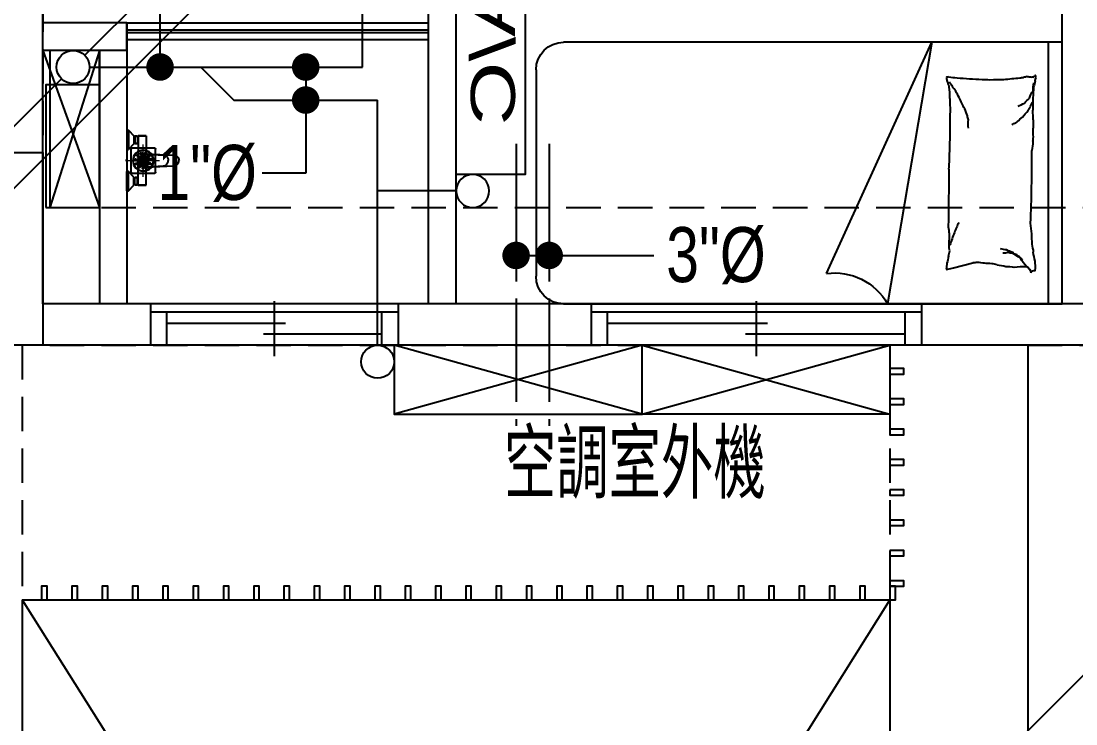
# Model space of a CAD drawing. Header units: millimetres. Extents: x 98197 to 106565, y 53890 to 60222.
# Drawn here: x 100689.2 to 101072.2, y 56218.1 to 56473.2 of the extents above; entities that cross this region are included whole.
import ezdxf
from ezdxf.enums import TextEntityAlignment as Align

# ---------------------------------------------------------------- set-up
doc = ezdxf.new("R2010")
doc.units = ezdxf.units.MM
doc.header["$LTSCALE"] = 50
doc.header["$MEASUREMENT"] = 0
for name, pattern in [('CENTER', [2, 1.25, -0.25, 0.25, -0.25]), ('CENTER2', [1.125, 0.75, -0.125, 0.125, -0.125]), ('HIDDEN', [0.375, 0.25, -0.125])]:
    doc.linetypes.add(name, pattern=pattern)
doc.layers.get('0').update_dxf_attribs({"color": 8, "linetype": 'CONTINUOUS'})
for name, color, linetype in [('00', 7, 'HIDDEN'), ('35', 4, 'CENTER2'), ('36雨排水', 3, 'CONTINUOUS'), ('furniture', 55, 'CONTINUOUS')]:
    doc.layers.add(name, color=color, linetype=linetype)
doc.layers.add('CENTE', color=8, linetype='CENTER', lineweight=9)
doc.styles.add('CHINA', font='c2', dxfattribs={"bigfont": 'china'})
doc.styles.add('CHINESET', font='c2.shx', dxfattribs={"bigfont": 'china.shx'})

# ---------------------------------------------------------------- blocks, each defined once
blk = doc.blocks.new('1111111')
at = {"layer": '36雨排水', "linetype": 'Continuous'}
for p, q in [((4902.82, 3830.25), (4712.61, 3640.04)), ((4513.91, 3441.34), (4704.12, 3631.56))]:
    blk.add_line(p, q, dxfattribs=at)
blk = doc.blocks.new('6546786')
at = {"layer": '36雨排水', "color": 1, "linetype": 'Continuous'}
for p, q in [((95130.6, 56626.67), (94940.39, 56436.46)), ((94741.69, 56237.76), (94931.91, 56427.97))]:
    blk.add_line(p, q, dxfattribs=at)
blk.add_circle((94936.15, 56432.22), 6, dxfattribs=at)
blk = doc.blocks.new('1111111111')
at = {"layer": '35', "color": 3, "linetype": 'Continuous'}
blk.add_lwpolyline([(2956.27, 3584.41), (2956.27, 3559.41), (3046.27, 3559.41), (3046.27, 3584.41)], close=True, dxfattribs=at)
at = {"layer": '35', "color": 4, "linetype": 'Continuous'}
blk.add_circle((3052.27, 3578.41), 6, dxfattribs=at)
at = {"layer": '35', "color": 3, "linetype": 'Continuous', "style": 'CHINA', "width": 1.5}
blk.add_text('A/C', height=16, dxfattribs=at).set_placement((3001.67, 3571.38), align=Align.MIDDLE)
blk = doc.blocks.new('*U47', base_point=(551535.96, 44174.06))
for p, q in [((551535.96, 44185.56), (551535.96, 44165.56)), ((551475.96, 44166.56), (551475.96, 44181.56)), ((551475.96, 44181.56), (551595.96, 44181.56)), ((551481.96, 44181.56), (551481.96, 44169.56)), ((551589.96, 44181.56), (551589.96, 44169.56)), ((551595.96, 44166.56), (551595.96, 44181.56)), ((551481.96, 44177.56), (551539.96, 44177.56)), ((551589.96, 44173.56), (551531.96, 44173.56)), ((551475.96, 44169.56), (551595.96, 44169.56)), ((551475.96, 44166.56), (551595.96, 44166.56))]:
    blk.add_line(p, q)
blk = doc.blocks.new('*U48', base_point=(551700.96, 44174.06))
for p, q in [((551700.96, 44185.56), (551700.96, 44165.56)), ((551655.96, 44166.56), (551655.96, 44181.56)), ((551655.96, 44181.56), (551745.96, 44181.56)), ((551661.96, 44181.56), (551661.96, 44169.56)), ((551739.96, 44181.56), (551739.96, 44169.56)), ((551745.96, 44166.56), (551745.96, 44181.56)), ((551661.96, 44177.56), (551704.96, 44177.56)), ((551739.96, 44173.56), (551696.96, 44173.56)), ((551655.96, 44169.56), (551745.96, 44169.56)), ((551655.96, 44166.56), (551745.96, 44166.56))]:
    blk.add_line(p, q)
blk = doc.blocks.new('1247A')
for p, q in [((-13298.51, 8267.25), (-13298.01, 8267.25)), ((-13298.01, 8267.25), (-13298.51, 8267.25)), ((-13298.51, 8267.25), (-13298.51, 8267.12)), ((-13298.51, 8267.12), (-13298.51, 8266.77)), ((-13298.51, 8266.77), (-13298.51, 8266.2)), ((-13298.51, 8266.2), (-13298.51, 8265.46)), ((-13298.51, 8265.46), (-13298.51, 8264.61)), ((-13298.51, 8264.61), (-13298.51, 8263.7)), ((-13298.01, 8267.25), (-13296.01, 8265.12)), ((-13298.01, 8267.25), (-13296.01, 8265.12)), ((-13298.01, 8267.25), (-13298.01, 8267.12)), ((-13298.01, 8267.12), (-13298.01, 8266.77)), ((-13298.01, 8266.77), (-13298.01, 8266.2)), ((-13298.01, 8266.2), (-13298.01, 8265.46)), ((-13298.01, 8265.46), (-13298.01, 8264.61)), ((-13298.01, 8264.61), (-13298.01, 8263.7)), ((-13296.01, 8265.12), (-13296.01, 8265.07)), ((-13296.01, 8265.07), (-13296.01, 8264.93)), ((-13296.01, 8264.93), (-13296.01, 8264.82)), ((-13296.01, 8264.93), (-13296.01, 8264.7)), ((-13296.01, 8264.82), (-13295.91, 8264.82)), ((-13296.01, 8264.82), (-13296.01, 8264.77)), ((-13295.91, 8264.82), (-13296.01, 8264.82)), ((-13296.01, 8264.77), (-13296.01, 8264.66)), ((-13296.01, 8264.7), (-13296.01, 8264.41)), ((-13296.01, 8264.66), (-13296.01, 8264.49)), ((-13296.01, 8264.49), (-13296.01, 8264.26)), ((-13296.01, 8264.41), (-13296.01, 8264.06)), ((-13296.01, 8264.26), (-13296.01, 8263.98)), ((-13296.01, 8264.06), (-13296.01, 8263.7)), ((-13295.71, 8265.02), (-13295.91, 8264.82)), ((-13295.91, 8264.82), (-13295.91, 8264.77)), ((-13295.91, 8264.77), (-13295.91, 8264.66)), ((-13295.91, 8264.66), (-13295.91, 8264.49)), ((-13295.91, 8264.49), (-13295.91, 8264.26)), ((-13295.91, 8264.26), (-13295.91, 8263.98)), ((-13295.71, 8265.02), (-13295.51, 8265.02)), ((-13295.51, 8265.02), (-13295.71, 8265.02)), ((-13295.71, 8265.02), (-13295.71, 8264.97)), ((-13295.71, 8264.97), (-13295.71, 8262.38)), ((-13295.51, 8265.02), (-13295.21, 8265.02)), ((-13295.21, 8265.02), (-13295.51, 8265.02)), ((-13294.91, 8265.02), (-13295.21, 8265.02)), ((-13295.21, 8265.02), (-13294.91, 8265.02)), ((-13294.91, 8265.02), (-13294.71, 8265.02)), ((-13294.71, 8265.02), (-13294.91, 8265.02)), ((-13294.71, 8265.02), (-13294.51, 8264.82)), ((-13294.71, 8265.02), (-13294.71, 8264.97)), ((-13294.71, 8264.97), (-13294.71, 8262.38)), ((-13294.01, 8265.2), (-13294.51, 8265.2)), ((-13294.51, 8265.2), (-13294.01, 8265.2)), ((-13294.51, 8265.2), (-13294.51, 8265.14)), ((-13294.51, 8265.14), (-13294.51, 8256.2)), ((-13294.51, 8265.14), (-13294.51, 8256.2)), ((-13293.51, 8265.2), (-13294.01, 8265.2)), ((-13294.01, 8265.2), (-13293.51, 8265.2)), ((-13293, 8265.2), (-13293.51, 8265.2)), ((-13293.51, 8265.2), (-13293, 8265.2)), ((-13293, 8265.2), (-13292.54, 8265.2)), ((-13292.54, 8265.2), (-13293, 8265.2)), ((-13292.54, 8265.2), (-13292.13, 8265.2)), ((-13292.13, 8265.2), (-13292.54, 8265.2)), ((-13292.13, 8265.2), (-13291.82, 8265.2)), ((-13291.82, 8265.2), (-13292.13, 8265.2)), ((-13291.82, 8265.2), (-13291.63, 8265.2)), ((-13291.63, 8265.2), (-13291.82, 8265.2)), ((-13291.63, 8265.2), (-13291.55, 8265.2)), ((-13291.55, 8265.2), (-13291.63, 8265.2)), ((-13291.55, 8265.2), (-13291.51, 8265.14)), ((-13291.51, 8265.14), (-13291.51, 8258.66)), ((-13291.51, 8265.14), (-13291.51, 8258.66)), ((-13298.51, 8263.7), (-13298.51, 8262.79)), ((-13298.51, 8262.79), (-13298.51, 8261.93)), ((-13298.51, 8261.93), (-13298.51, 8261.19)), ((-13298.51, 8261.19), (-13298.51, 8260.63)), ((-13298.51, 8260.63), (-13298.51, 8260.28)), ((-13298.51, 8260.28), (-13298.51, 8260.15)), ((-13298.01, 8263.7), (-13298.01, 8262.79)), ((-13298.01, 8262.79), (-13298.01, 8261.93)), ((-13296.01, 8262.28), (-13298.01, 8260.15)), ((-13298.01, 8261.93), (-13298.01, 8261.19)), ((-13298.01, 8261.19), (-13298.01, 8260.63)), ((-13298.01, 8260.63), (-13298.01, 8260.28)), ((-13298.01, 8260.28), (-13298.01, 8260.15)), ((-13296.01, 8263.98), (-13296.01, 8263.7)), ((-13296.01, 8263.7), (-13296.01, 8263.33)), ((-13296.01, 8263.7), (-13296.01, 8263.42)), ((-13296.01, 8263.42), (-13296.01, 8263.14)), ((-13296.01, 8263.33), (-13296.01, 8262.99)), ((-13296.01, 8263.14), (-13296.01, 8262.91)), ((-13296.01, 8262.99), (-13296.01, 8262.7)), ((-13296.01, 8262.91), (-13296.01, 8262.74)), ((-13296.01, 8262.74), (-13296.01, 8262.62)), ((-13296.01, 8262.7), (-13296.01, 8262.47)), ((-13296.01, 8262.62), (-13296.01, 8262.58)), ((-13296.01, 8262.58), (-13296.01, 8262.47)), ((-13296.01, 8262.58), (-13295.91, 8262.58)), ((-13295.91, 8262.58), (-13296.01, 8262.58)), ((-13296.01, 8262.47), (-13296.01, 8262.33)), ((-13296.01, 8262.33), (-13296.01, 8262.28)), ((-13295.91, 8263.98), (-13295.91, 8263.7)), ((-13295.91, 8263.7), (-13295.91, 8263.42)), ((-13295.91, 8263.42), (-13295.91, 8263.14)), ((-13295.91, 8263.14), (-13295.91, 8262.91)), ((-13295.91, 8262.91), (-13295.91, 8262.74)), ((-13295.91, 8262.74), (-13295.91, 8262.62)), ((-13295.91, 8262.62), (-13295.91, 8262.58)), ((-13295.91, 8262.58), (-13295.71, 8262.38)), ((-13295.21, 8262.38), (-13295.71, 8262.38)), ((-13295.71, 8262.38), (-13295.21, 8262.38)), ((-13294.91, 8262.38), (-13295.21, 8262.38)), ((-13295.21, 8262.38), (-13294.91, 8262.38)), ((-13294.91, 8262.38), (-13294.71, 8262.38)), ((-13294.71, 8262.38), (-13294.91, 8262.38)), ((-13294.51, 8262.58), (-13294.71, 8262.38)), ((-13298.51, 8260.15), (-13298.01, 8260.15)), ((-13298.01, 8260.15), (-13298.51, 8260.15)), ((-13298.51, 8252.25), (-13298.51, 8260.15)), ((-13293.82, 8256.76), (-13293.9, 8256.2)), ((-13293.61, 8257.29), (-13293.82, 8256.76)), ((-13293.72, 8256.49), (-13293.74, 8256.2)), ((-13293.67, 8256.76), (-13293.72, 8256.49)), ((-13293.58, 8257.04), (-13293.67, 8256.76)), ((-13293.27, 8257.76), (-13293.61, 8257.29)), ((-13293.48, 8257.29), (-13293.58, 8257.04)), ((-13293.32, 8257.54), (-13293.48, 8257.29)), ((-13293.14, 8257.75), (-13293.32, 8257.54)), ((-13292.81, 8258.11), (-13293.27, 8257.76)), ((-13292.95, 8257.94), (-13293.14, 8257.75)), ((-13293.11, 8256.5), (-13293.13, 8256.2)), ((-13293.05, 8256.78), (-13293.11, 8256.5)), ((-13292.97, 8257.06), (-13293.05, 8256.78)), ((-13292.85, 8257.33), (-13292.97, 8257.06)), ((-13292.72, 8258.11), (-13292.95, 8257.94)), ((-13292.69, 8257.57), (-13292.85, 8257.33)), ((-13292.29, 8258.32), (-13292.81, 8258.11)), ((-13292.48, 8258.22), (-13292.72, 8258.11)), ((-13292.5, 8257.79), (-13292.69, 8257.57)), ((-13292.3, 8257.98), (-13292.5, 8257.79)), ((-13292.06, 8258.16), (-13292.3, 8257.98)), ((-13291.98, 8258.37), (-13292.29, 8258.32)), ((-13291.98, 8258.37), (-13292.29, 8258.32)), ((-13291.81, 8258.28), (-13292.06, 8258.16)), ((-13291.28, 8258.43), (-13291.98, 8258.37)), ((-13291.55, 8258.37), (-13291.81, 8258.28)), ((-13291.28, 8258.43), (-13291.55, 8258.37)), ((-13291.51, 8258.66), (-13281.48, 8258.1)), ((-13290.99, 8258.46), (-13291.28, 8258.43)), ((-13290.99, 8258.46), (-13290.58, 8258.45)), ((-13290.79, 8257.38), (-13290.8, 8257.36)), ((-13290.8, 8257.36), (-13290.8, 8257.33)), ((-13290.8, 8257.33), (-13290.8, 8257.31)), ((-13290.8, 8257.31), (-13290.79, 8257.28)), ((-13290.77, 8257.41), (-13290.79, 8257.38)), ((-13290.79, 8257.28), (-13290.77, 8257.26)), ((-13290.75, 8257.42), (-13290.77, 8257.41)), ((-13290.77, 8257.26), (-13290.75, 8257.25)), ((-13290.72, 8257.43), (-13290.75, 8257.42)), ((-13290.75, 8257.25), (-13290.72, 8257.24)), ((-13290.7, 8257.43), (-13290.72, 8257.43)), ((-13290.72, 8257.24), (-13290.7, 8257.23)), ((-13290.7, 8257.43), (-13290.67, 8257.43)), ((-13290.67, 8257.24), (-13290.7, 8257.23)), ((-13290.67, 8257.43), (-13290.65, 8257.42)), ((-13290.65, 8257.25), (-13290.67, 8257.24)), ((-13290.65, 8257.42), (-13290.63, 8257.41)), ((-13290.63, 8257.26), (-13290.65, 8257.25)), ((-13290.63, 8257.41), (-13290.61, 8257.38)), ((-13290.61, 8257.28), (-13290.63, 8257.26)), ((-13290.61, 8257.38), (-13290.6, 8257.36)), ((-13290.6, 8257.31), (-13290.61, 8257.28)), ((-13290.6, 8257.36), (-13290.6, 8257.33)), ((-13290.6, 8257.33), (-13290.6, 8257.31)), ((-13290.58, 8258.45), (-13290.21, 8258.44)), ((-13290.21, 8258.44), (-13289.79, 8258.42)), ((-13289.79, 8258.42), (-13289.36, 8258.4)), ((-13289.36, 8258.4), (-13289.05, 8258.38)), ((-13289.05, 8258.38), (-13285.35, 8258.15)), ((-13285.35, 8258.15), (-13285.11, 8258.13)), ((-13285.11, 8258.13), (-13284.87, 8258.08)), ((-13284.87, 8258.08), (-13284.64, 8257.99)), ((-13284.64, 8257.99), (-13284.43, 8257.89)), ((-13284.43, 8257.89), (-13284.22, 8257.74)), ((-13284.22, 8257.74), (-13284.05, 8257.57)), ((-13284.05, 8257.57), (-13283.89, 8257.39)), ((-13283.89, 8257.39), (-13283.75, 8257.17)), ((-13283.75, 8257.17), (-13283.65, 8256.95)), ((-13283.65, 8256.95), (-13283.57, 8256.7)), ((-13283.57, 8256.7), (-13283.52, 8256.46)), ((-13283.52, 8256.46), (-13283.5, 8256.2)), ((-13281.48, 8258.1), (-13281.23, 8258.08)), ((-13281.23, 8258.08), (-13280.99, 8258.03)), ((-13280.99, 8258.03), (-13280.76, 8257.95)), ((-13280.76, 8257.95), (-13280.54, 8257.85)), ((-13280.54, 8257.85), (-13280.33, 8257.7)), ((-13280.33, 8257.7), (-13280.16, 8257.54)), ((-13280.16, 8257.54), (-13280, 8257.36)), ((-13280, 8257.36), (-13279.85, 8257.15)), ((-13279.85, 8257.15), (-13279.75, 8256.93)), ((-13279.75, 8256.93), (-13279.68, 8256.69)), ((-13279.75, 8256.93), (-13279.68, 8256.69)), ((-13279.68, 8256.69), (-13279.63, 8256.45)), ((-13279.68, 8256.69), (-13279.63, 8256.45)), ((-13279.63, 8256.45), (-13279.61, 8256.2)), ((-13279.63, 8256.45), (-13279.61, 8256.2)), ((-13294.51, 8247.26), (-13294.51, 8256.2)), ((-13294.51, 8247.26), (-13294.51, 8256.2)), ((-13293.82, 8255.64), (-13293.9, 8256.2)), ((-13293.61, 8255.11), (-13293.82, 8255.64)), ((-13293.72, 8255.91), (-13293.74, 8256.2)), ((-13293.67, 8255.64), (-13293.72, 8255.91)), ((-13293.58, 8255.36), (-13293.67, 8255.64)), ((-13293.27, 8254.64), (-13293.61, 8255.11)), ((-13293.48, 8255.11), (-13293.58, 8255.36)), ((-13293.32, 8254.86), (-13293.48, 8255.11)), ((-13293.14, 8254.65), (-13293.32, 8254.86)), ((-13292.81, 8254.29), (-13293.27, 8254.64)), ((-13292.95, 8254.46), (-13293.14, 8254.65)), ((-13293.11, 8255.9), (-13293.13, 8256.2)), ((-13293.05, 8255.62), (-13293.11, 8255.9)), ((-13292.97, 8255.34), (-13293.05, 8255.62)), ((-13292.85, 8255.07), (-13292.97, 8255.34)), ((-13292.72, 8254.29), (-13292.95, 8254.46)), ((-13292.69, 8254.83), (-13292.85, 8255.07)), ((-13292.29, 8254.08), (-13292.81, 8254.29)), ((-13292.48, 8254.18), (-13292.72, 8254.29)), ((-13292.5, 8254.61), (-13292.69, 8254.83)), ((-13292.3, 8254.42), (-13292.5, 8254.61)), ((-13292.06, 8254.24), (-13292.3, 8254.42)), ((-13291.98, 8254.03), (-13292.29, 8254.08)), ((-13291.98, 8254.03), (-13292.29, 8254.08)), ((-13291.81, 8254.12), (-13292.06, 8254.24)), ((-13291.28, 8253.96), (-13291.98, 8254.03)), ((-13291.55, 8254.03), (-13291.81, 8254.12)), ((-13291.28, 8253.96), (-13291.55, 8254.03)), ((-13291.51, 8253.74), (-13281.48, 8254.3)), ((-13291.51, 8247.26), (-13291.51, 8253.74)), ((-13291.51, 8247.26), (-13291.51, 8253.74)), ((-13290.99, 8253.94), (-13291.28, 8253.96)), ((-13290.99, 8253.94), (-13290.58, 8253.95)), ((-13290.8, 8255.09), (-13290.79, 8255.11)), ((-13290.8, 8255.07), (-13290.8, 8255.09)), ((-13290.8, 8255.04), (-13290.8, 8255.07)), ((-13290.79, 8255.02), (-13290.8, 8255.04)), ((-13290.79, 8255.11), (-13290.77, 8255.14)), ((-13290.77, 8254.99), (-13290.79, 8255.02)), ((-13290.77, 8255.14), (-13290.75, 8255.15)), ((-13290.75, 8254.98), (-13290.77, 8254.99)), ((-13290.75, 8255.15), (-13290.72, 8255.16)), ((-13290.72, 8254.97), (-13290.75, 8254.98)), ((-13290.72, 8255.16), (-13290.7, 8255.17)), ((-13290.7, 8254.97), (-13290.72, 8254.97)), ((-13290.67, 8255.16), (-13290.7, 8255.17)), ((-13290.7, 8254.97), (-13290.67, 8254.97)), ((-13290.65, 8255.15), (-13290.67, 8255.16)), ((-13290.67, 8254.97), (-13290.65, 8254.98)), ((-13290.63, 8255.14), (-13290.65, 8255.15)), ((-13290.65, 8254.98), (-13290.63, 8254.99)), ((-13290.61, 8255.11), (-13290.63, 8255.14)), ((-13290.63, 8254.99), (-13290.61, 8255.02)), ((-13290.6, 8255.09), (-13290.61, 8255.11)), ((-13290.61, 8255.02), (-13290.6, 8255.04)), ((-13290.6, 8255.07), (-13290.6, 8255.09)), ((-13290.6, 8255.04), (-13290.6, 8255.07)), ((-13290.58, 8253.95), (-13290.21, 8253.96)), ((-13290.21, 8253.96), (-13289.79, 8253.98)), ((-13289.79, 8253.98), (-13289.36, 8254)), ((-13289.36, 8254), (-13289.05, 8254.02)), ((-13289.05, 8254.02), (-13285.35, 8254.25)), ((-13285.35, 8254.25), (-13285.11, 8254.27)), ((-13285.11, 8254.27), (-13284.87, 8254.32)), ((-13284.87, 8254.32), (-13284.64, 8254.41)), ((-13284.64, 8254.41), (-13284.43, 8254.51)), ((-13284.43, 8254.51), (-13284.22, 8254.66)), ((-13284.22, 8254.66), (-13284.05, 8254.83)), ((-13284.05, 8254.83), (-13283.89, 8255.01)), ((-13283.89, 8255.01), (-13283.75, 8255.23)), ((-13283.75, 8255.23), (-13283.65, 8255.45)), ((-13283.65, 8255.45), (-13283.57, 8255.7)), ((-13283.57, 8255.7), (-13283.52, 8255.94)), ((-13283.52, 8255.94), (-13283.5, 8256.2)), ((-13281.48, 8254.3), (-13281.23, 8254.32)), ((-13281.23, 8254.32), (-13280.99, 8254.37)), ((-13280.99, 8254.37), (-13280.76, 8254.45)), ((-13280.76, 8254.45), (-13280.54, 8254.55)), ((-13280.54, 8254.55), (-13280.33, 8254.7)), ((-13280.33, 8254.7), (-13280.16, 8254.86)), ((-13280.16, 8254.86), (-13280, 8255.04)), ((-13280, 8255.04), (-13279.85, 8255.25)), ((-13279.85, 8255.25), (-13279.75, 8255.47)), ((-13279.75, 8255.47), (-13279.68, 8255.71)), ((-13279.75, 8255.47), (-13279.68, 8255.71)), ((-13279.68, 8255.71), (-13279.63, 8255.95)), ((-13279.68, 8255.71), (-13279.63, 8255.95)), ((-13279.63, 8255.95), (-13279.61, 8256.2)), ((-13279.63, 8255.95), (-13279.61, 8256.2)), ((-13298.01, 8252.25), (-13298.51, 8252.25)), ((-13298.51, 8252.12), (-13298.51, 8252.25)), ((-13298.51, 8252.25), (-13298.01, 8252.25)), ((-13298.51, 8251.77), (-13298.51, 8252.12)), ((-13298.51, 8251.2), (-13298.51, 8251.77)), ((-13298.51, 8250.46), (-13298.51, 8251.2)), ((-13298.51, 8249.61), (-13298.51, 8250.46)), ((-13298.51, 8248.7), (-13298.51, 8249.61)), ((-13298.51, 8247.79), (-13298.51, 8248.7)), ((-13296.01, 8250.12), (-13298.01, 8252.25)), ((-13298.01, 8252.12), (-13298.01, 8252.25)), ((-13298.01, 8251.77), (-13298.01, 8252.12)), ((-13298.01, 8251.2), (-13298.01, 8251.77)), ((-13298.01, 8250.46), (-13298.01, 8251.2)), ((-13298.01, 8249.61), (-13298.01, 8250.46)), ((-13298.01, 8248.7), (-13298.01, 8249.61)), ((-13298.01, 8247.79), (-13298.01, 8248.7)), ((-13296.01, 8250.07), (-13296.01, 8250.12)), ((-13296.01, 8249.93), (-13296.01, 8250.07)), ((-13296.01, 8249.7), (-13296.01, 8249.93)), ((-13296.01, 8249.82), (-13296.01, 8249.93)), ((-13295.91, 8249.82), (-13296.01, 8249.82)), ((-13296.01, 8249.77), (-13296.01, 8249.82)), ((-13296.01, 8249.82), (-13295.91, 8249.82)), ((-13296.01, 8249.66), (-13296.01, 8249.77)), ((-13296.01, 8249.41), (-13296.01, 8249.7)), ((-13296.01, 8249.49), (-13296.01, 8249.66)), ((-13296.01, 8249.26), (-13296.01, 8249.49)), ((-13296.01, 8249.06), (-13296.01, 8249.41)), ((-13296.01, 8248.98), (-13296.01, 8249.26)), ((-13296.01, 8248.7), (-13296.01, 8249.06)), ((-13296.01, 8248.7), (-13296.01, 8248.98)), ((-13296.01, 8248.42), (-13296.01, 8248.7)), ((-13296.01, 8248.33), (-13296.01, 8248.7)), ((-13295.91, 8249.82), (-13295.71, 8250.02)), ((-13295.91, 8249.77), (-13295.91, 8249.82)), ((-13295.91, 8249.66), (-13295.91, 8249.77)), ((-13295.91, 8249.49), (-13295.91, 8249.66)), ((-13295.91, 8249.26), (-13295.91, 8249.49)), ((-13295.91, 8248.98), (-13295.91, 8249.26)), ((-13295.91, 8248.7), (-13295.91, 8248.98)), ((-13295.91, 8248.42), (-13295.91, 8248.7)), ((-13295.71, 8250.02), (-13295.21, 8250.02)), ((-13295.71, 8247.43), (-13295.71, 8250.02)), ((-13295.21, 8250.02), (-13295.71, 8250.02)), ((-13295.21, 8250.02), (-13294.91, 8250.02)), ((-13294.91, 8250.02), (-13295.21, 8250.02)), ((-13294.71, 8250.02), (-13294.91, 8250.02)), ((-13294.91, 8250.02), (-13294.71, 8250.02)), ((-13294.51, 8249.82), (-13294.71, 8250.02)), ((-13294.71, 8247.43), (-13294.71, 8250.02)), ((-13298.51, 8246.93), (-13298.51, 8247.79)), ((-13298.51, 8246.19), (-13298.51, 8246.93)), ((-13298.51, 8245.63), (-13298.51, 8246.19)), ((-13298.51, 8245.28), (-13298.51, 8245.63)), ((-13298.51, 8245.15), (-13298.51, 8245.28)), ((-13298.01, 8245.15), (-13298.51, 8245.15)), ((-13298.51, 8245.15), (-13298.01, 8245.15)), ((-13298.01, 8246.93), (-13298.01, 8247.79)), ((-13298.01, 8245.15), (-13296.01, 8247.28)), ((-13298.01, 8245.15), (-13296.01, 8247.28)), ((-13298.01, 8246.19), (-13298.01, 8246.93)), ((-13298.01, 8245.63), (-13298.01, 8246.19)), ((-13298.01, 8245.28), (-13298.01, 8245.63)), ((-13298.01, 8245.15), (-13298.01, 8245.28)), ((-13296.01, 8248.14), (-13296.01, 8248.42)), ((-13296.01, 8247.99), (-13296.01, 8248.33)), ((-13296.01, 8247.91), (-13296.01, 8248.14)), ((-13296.01, 8247.7), (-13296.01, 8247.99)), ((-13296.01, 8247.74), (-13296.01, 8247.91)), ((-13296.01, 8247.62), (-13296.01, 8247.74)), ((-13296.01, 8247.47), (-13296.01, 8247.7)), ((-13296.01, 8247.58), (-13296.01, 8247.62)), ((-13295.91, 8247.58), (-13296.01, 8247.58)), ((-13296.01, 8247.58), (-13295.91, 8247.58)), ((-13296.01, 8247.47), (-13296.01, 8247.58)), ((-13296.01, 8247.33), (-13296.01, 8247.47)), ((-13296.01, 8247.28), (-13296.01, 8247.33)), ((-13295.91, 8248.14), (-13295.91, 8248.42)), ((-13295.91, 8247.91), (-13295.91, 8248.14)), ((-13295.91, 8247.74), (-13295.91, 8247.91)), ((-13295.91, 8247.62), (-13295.91, 8247.74)), ((-13295.91, 8247.58), (-13295.91, 8247.62)), ((-13295.71, 8247.38), (-13295.91, 8247.58)), ((-13295.71, 8247.38), (-13295.71, 8247.43)), ((-13295.51, 8247.38), (-13295.71, 8247.38)), ((-13295.71, 8247.38), (-13295.51, 8247.38)), ((-13295.21, 8247.38), (-13295.51, 8247.38)), ((-13295.51, 8247.38), (-13295.21, 8247.38)), ((-13295.21, 8247.38), (-13294.91, 8247.38)), ((-13294.91, 8247.38), (-13295.21, 8247.38)), ((-13294.71, 8247.38), (-13294.91, 8247.38)), ((-13294.91, 8247.38), (-13294.71, 8247.38)), ((-13294.71, 8247.38), (-13294.51, 8247.58)), ((-13294.71, 8247.38), (-13294.71, 8247.43)), ((-13294.51, 8247.2), (-13294.51, 8247.26)), ((-13294.51, 8247.2), (-13294.01, 8247.2)), ((-13294.01, 8247.2), (-13294.51, 8247.2)), ((-13294.01, 8247.2), (-13293.51, 8247.2)), ((-13293.51, 8247.2), (-13294.01, 8247.2)), ((-13293.51, 8247.2), (-13293, 8247.2)), ((-13293, 8247.2), (-13293.51, 8247.2)), ((-13292.54, 8247.2), (-13293, 8247.2)), ((-13293, 8247.2), (-13292.54, 8247.2)), ((-13292.13, 8247.2), (-13292.54, 8247.2)), ((-13292.54, 8247.2), (-13292.13, 8247.2)), ((-13291.82, 8247.2), (-13292.13, 8247.2)), ((-13292.13, 8247.2), (-13291.82, 8247.2)), ((-13291.63, 8247.2), (-13291.82, 8247.2)), ((-13291.82, 8247.2), (-13291.63, 8247.2)), ((-13291.55, 8247.2), (-13291.63, 8247.2)), ((-13291.63, 8247.2), (-13291.55, 8247.2)), ((-13291.55, 8247.2), (-13291.51, 8247.26))]:
    blk.add_line(p, q)
at = {"color": 3}
blk.add_line((-13298.51, 8256.25), (-13299.01, 8256.25), dxfattribs=at)
blk = doc.blocks.new('10D')
at = {"color": 9, "true_color": 0xc9c9c9}
for p, q in [((-31147.44, 14844.37), (-31147.44, 14852.77)), ((-31147.14, 14853.07), (-31138.74, 14853.07)), ((-31144.18, 14851.05), (-31143.33, 14849.45)), ((-31143.24, 14851.27), (-31143.09, 14849.52)), ((-31142.64, 14851.32), (-31142.79, 14849.52)), ((-31141.73, 14851), (-31142.56, 14849.45)), ((-31141.21, 14850.72), (-31142.3, 14849.29)), ((-31138.44, 14852.77), (-31138.44, 14844.37)), ((-31145.71, 14848.48), (-31143.91, 14848.59)), ((-31145.57, 14847.89), (-31143.86, 14848.29)), ((-31145.52, 14849.42), (-31143.87, 14848.83)), ((-31145.32, 14849.99), (-31143.75, 14849.1)), ((-31145.22, 14847), (-31143.76, 14848.06)), ((-31144.79, 14846.58), (-31143.56, 14847.84)), ((-31144.65, 14850.68), (-31143.58, 14849.29)), ((-31144.01, 14846.02), (-31143.36, 14847.7)), ((-31143.42, 14845.9), (-31143.07, 14847.62)), ((-31143.14, 14848.62), (-31143.14, 14848.52)), ((-31143.14, 14848.62), (-31143.04, 14848.62)), ((-31143.14, 14848.52), (-31143.09, 14848.52)), ((-31143.14, 14848.52), (-31143.04, 14848.52)), ((-31142.99, 14848.77), (-31142.89, 14848.77)), ((-31142.99, 14848.67), (-31142.99, 14848.77)), ((-31142.99, 14848.38), (-31142.99, 14848.47)), ((-31142.99, 14848.38), (-31142.89, 14848.38)), ((-31142.89, 14848.67), (-31142.89, 14848.77)), ((-31142.89, 14848.38), (-31142.89, 14848.47)), ((-31142.75, 14848.62), (-31142.84, 14848.62)), ((-31142.75, 14848.52), (-31142.84, 14848.52)), ((-31142.46, 14845.85), (-31142.82, 14847.62)), ((-31142.79, 14848.52), (-31142.75, 14848.52)), ((-31142.75, 14848.62), (-31142.75, 14848.52)), ((-31141.9, 14846.06), (-31142.53, 14847.7)), ((-31141.06, 14846.54), (-31142.32, 14847.84)), ((-31140.61, 14849.96), (-31142.14, 14849.1)), ((-31140.71, 14847.03), (-31142.13, 14848.06)), ((-31140.26, 14847.88), (-31142.03, 14848.29)), ((-31140.32, 14849.44), (-31142.02, 14848.83)), ((-31140.23, 14848.48), (-31141.98, 14848.59)), ((-31138.74, 14844.07), (-31147.14, 14844.07))]:
    blk.add_line(p, q, dxfattribs=at)
for radius in [3.8, 3.7, 0.275]:
    blk.add_circle((-31142.94, 14848.57), radius, dxfattribs=at)
for centre, radius, start, end in [((-31147.14, 14852.77), 0.3, 90, 180), ((-31144.43, 14850.89), 0.3, 32.7273, 222.2546), ((-31142.94, 14851.32), 0.3, 0, 189.5273), ((-31141.46, 14850.89), 0.3, 327.2727, 156.8), ((-31138.74, 14852.77), 0.3, 0, 90), ((-31145.67, 14848.18), 0.3, 98.1818, 287.7091), ((-31145.45, 14849.71), 0.3, 65.4545, 254.9818), ((-31145.02, 14846.77), 0.3, 130.9091, 320.4364), ((-31143.88, 14848.44), 0.15, 278.1818, 98.1818), ((-31143.81, 14848.97), 0.15, 245.4545, 65.4545), ((-31143.66, 14847.95), 0.15, 310.9091, 130.9091), ((-31143.46, 14849.37), 0.15, 212.7273, 32.7273), ((-31143.21, 14847.66), 0.15, 343.6364, 163.6364), ((-31142.94, 14849.52), 0.15, 180, 0), ((-31143.04, 14848.67), 0.05, 270, 0), ((-31143.04, 14848.47), 0.05, 0, 90), ((-31142.84, 14848.67), 0.05, 180, 270), ((-31142.84, 14848.47), 0.05, 90, 180), ((-31142.68, 14847.66), 0.15, 16.3636, 196.3636), ((-31142.43, 14849.37), 0.15, 147.2727, 327.2727), ((-31142.23, 14847.95), 0.15, 49.0909, 229.0909), ((-31142.08, 14848.97), 0.15, 114.5455, 294.5455), ((-31142, 14848.44), 0.15, 81.8182, 261.8182), ((-31140.87, 14846.77), 0.3, 229.0909, 58.6182), ((-31140.44, 14849.71), 0.3, 294.5455, 124.0727), ((-31140.22, 14848.18), 0.3, 261.8182, 91.3455), ((-31147.14, 14844.37), 0.3, 180, 270), ((-31143.72, 14845.93), 0.3, 163.6364, 353.1636), ((-31142.17, 14845.93), 0.3, 196.3636, 25.8909), ((-31138.74, 14844.37), 0.3, 270, 0)]:
    blk.add_arc(centre, radius, start, end, dxfattribs=at)
at = {"layer": 'CENTE', "color": 8}
for p, q in [((-31142.94, 14854.47), (-31142.94, 14842.67)), ((-31148.84, 14848.57), (-31137.04, 14848.57))]:
    blk.add_line(p, q, dxfattribs=at)
blk = doc.blocks.new('A$C062F3D30')
at = {"layer": 'furniture'}
for p, q in [((-110.11, 222.55), (65.89, 222.55)), ((23.58, 127.55), (7.53, 222.55)), ((65.89, 222.55), (65.89, 127.55)), ((65.89, 222.55), (70.89, 222.55)), ((70.89, 222.55), (70.89, 127.55)), ((-120.11, 137.55), (-120.11, 212.55)), ((-14.69, 211.51), (23.58, 127.55)), ((28.9, 210.05), (31.45, 209.41)), ((31.45, 209.41), (38.47, 207.65)), ((65.89, 127.55), (-110.11, 127.55)), ((70.89, 127.55), (65.89, 127.55))]:
    blk.add_line(p, q, dxfattribs=at)
for centre, radius, start, end in [((-110.11, 212.55), 10, 90, 180), ((-11.75, 233.45), 22.14, 262.3533, 330.5143), ((56.63, 211.53), 2.91, 296.5805, 355.5998), ((60.62, 211.52), 1.12, 191.2724, 296.5805), ((28.82, 210.04), 0.0779, 255.9551, 4.0829), ((6.1, 206.17), 23.01, 4.0829, 9.4841), ((10.43, 201.98), 19.52, 9.4841, 17.3864), ((38.74, 201.9), 5.76, 75.9548, 92.6649), ((47.93, 152.03), 56, 92.6649, 98.0051), ((51.03, 181.62), 26.96, 98.0051, 102.1984), ((34.66, 282.22), 74.97, 279.6844, 282.1984), ((50.5, 226.28), 17.34, 270, 279.6844), ((57.96, 250.75), 41.81, 263.7676, 270), ((66.36, 200.55), 11.9, 135.0976, 152.7964), ((86.05, 199.98), 25.91, 164.256, 171.5628), ((68.81, 210.52), 7.68, 180, 191.2724), ((74.82, 207.01), 13.7, 171.5628, 180), ((39.8, 206.33), 10.18, 186.4341, 197.3864), ((42.24, 200.81), 12.4, 168.4414, 186.4341), ((51.9, 191.14), 11.9, 95.6311, 106.515), ((49.32, 196.38), 7.78, 75.3149, 90), ((56.21, 192.42), 11.9, 106.515, 117.3988), ((52.83, 199.38), 4.77, 90, 108.7799), ((61.25, 195.42), 11.9, 117.3988, 135.0976), ((59.32, 187.94), 17.47, 108.7799, 111.8149), ((59.19, 192.87), 12.84, 111.8149, 115.3551), ((57.38, 201.44), 4.47, 115.3551, 131.4429), ((61.63, 200.97), 7.64, 131.4429, 143.7359), ((40.02, 206.49), 20.59, 344.256, 352.4531), ((10.38, 198.48), 19.55, 348.4414, 2.7491), ((-29.07, 180.36), 62.79, 17.1982, 19.428), ((1.81, 200.9), 58.03, 352.4531, 0), ((-27.44, 175.75), 62.79, 19.428, 21.6577), ((-25.81, 171.62), 62.79, 21.6577, 23.4844), ((-3405.68, 142.97), 3435.61, 0.51202, 0.86036), ((-24.22, 167.95), 62.79, 23.4844, 25.3111), ((-636.13, 166.83), 695.96, 359.99933, 2.17773), ((133.08, 178.38), 103.4, 182.6096, 184.6176), ((315.76, 174.9), 285.79, 180.9704, 182.6096), ((15.56, 158.87), 44.99, 6.0867, 10.1899), ((516.34, 159.46), 486.07, 179.7135, 180.9704), ((73.23, 164.21), 12.95, 182.5386, 190.1899), ((85.02, 159.86), 24.62, 175.1982, 182.5386), ((59.94, 157.1), 23.12, 175.9172, 183.5552), ((60.74, 172.45), 17.02, 241.6832, 246.9972), ((-13.8, 159.51), 74.22, 355.1982, 359.4243), ((75.8, 136.54), 43.06, 155.6735, 159.3257), ((41.47, 153.93), 4.93, 159.3257, 175.9172), ((56.73, 160.04), 4.19, 230.9651, 241.6832), ((68.55, 169.6), 19.14, 223.8115, 230.9651), ((82.59, 175.41), 33.29, 218.3886, 223.8115), ((-66.78, 149.07), 127.01, 359.4243, 1.9079), ((129.08, 145.06), 98.94, 176.426, 179.7135), ((144.46, 97.42), 121.74, 153.5015, 155.6735), ((59.88, 157.73), 8.43, 233.8234, 251.5603), ((64.03, 154.7), 8.43, 216.0864, 233.8234), ((64.37, 155.35), 6.53, 207.2396, 218.3886), ((77.84, 158.38), 19.89, 200.8603, 207.2396), ((42.23, 142.79), 12.4, 167.131, 176.426), ((56.03, 133.44), 26.57, 147.865, 153.5015), ((67.16, 150.21), 8.43, 195.9352, 216.0864), ((-9.24, 141.4), 69.77, 1.9079, 5.2592), ((23.26, 144.48), 6.52, 332.7159, 343.7788), ((33.28, 141.8), 3.85, 152.7159, 167.131), ((82.46, 109.04), 61.93, 144.1737, 147.865), ((68.75, 144.62), 8.43, 175.7841, 195.9352), ((56.54, 141.39), 4.58, 5.2592, 30.6513), ((63.55, 141.62), 2.45, 175.6975, 210.6513), ((21.68, 142.41), 7.44, 343.7788, 352.8796), ((28.79, 140.23), 0.112, 352.8796, 73.3022), ((29.19, 138.59), 1.64, 73.3022, 99.9984), ((27.99, 167.42), 27.3, 273.5049, 279.9984), ((-29.04, 1297.91), 1159.02, 273.05496, 273.50486), ((38.51, 257.05), 116.04, 271.6331, 273.055), ((48.08, 198.76), 57.69, 266.6313, 271.6331), ((60.1, 218.01), 77.61, 262.3191, 266.6313), ((59.08, 157.01), 16.86, 257.8905, 262.3191), ((53.86, 119.6), 20.91, 77.8905, 81.8665), ((59.27, 137.46), 2.79, 81.8665, 111.421), ((60.16, 141.45), 1.33, 248.0096, 291.421), ((61, 140.14), 0.364, 168.1069, 248.0096), ((60.93, 139.61), 0.197, 348.1069, 109.564), ((61.39, 139.47), 0.291, 109.564, 158.2117), ((63.42, 139.58), 2.13, 158.2117, 175.6975), ((-110.11, 137.55), 10, 180, 270)]:
    blk.add_arc(centre, radius, start, end, dxfattribs=at)

msp = doc.modelspace()

# ---------------------------------------------------------------- linework, layer by layer
for p, q in [((100837.154, 56370.566), (100837.154, 56635.566)), ((100847.154, 56370.566), (100847.154, 56635.566)), ((100697.154, 56370.566), (100697.154, 56625.566)), ((101067.154, 56370.566), (101067.154, 56625.566)), ((100727.654, 56472.566), (100697.154, 56472.566)), ((100727.654, 56462.566), (100727.654, 56472.566)), ((100697.154, 56462.566), (100717.654, 56405.566)), ((100717.654, 56462.566), (100699.654, 56405.566)), ((100699.654, 56405.566), (100717.654, 56405.566)), ((100736.154, 56370.566), (100697.154, 56370.566)), ((101088.154, 56370.566), (100826.154, 56370.566)), ((100736.154, 56355.566), (100627.154, 56355.566)), ((100896.154, 56355.566), (100826.154, 56355.566)), ((101088.154, 56355.566), (101016.154, 56355.566)), ((101054.654, 56355.566), (101054.654, 55670.566)), ((100689.654, 56263.066), (100689.654, 55763.066)), ((101004.654, 56263.066), (100689.654, 55763.066)), ((100689.654, 56263.066), (101004.654, 55763.066)), ((100689.654, 56263.066), (101004.654, 56263.066)), ((101004.654, 56263.066), (101004.654, 55763.066))]:
    msp.add_line(p, q)
at = {"extrusion": (0, 0, -1)}
for p, q in [((100727.654, 56472.566), (100697.154, 56472.566)), ((100727.654, 56472.566), (100727.654, 56370.566)), ((100727.654, 56472.566), (100837.154, 56472.566)), ((100727.654, 56470.066), (100837.154, 56470.066)), ((100727.654, 56469.066), (100837.154, 56469.066)), ((100727.654, 56466.566), (100837.154, 56466.566)), ((100717.654, 56462.566), (100697.154, 56462.566)), ((100727.654, 56462.566), (100697.154, 56462.566)), ((100717.654, 56462.566), (100717.654, 56370.566))]:
    msp.add_line(p, q, dxfattribs=at)
for points in [[(100699.654, 56405.566), (100717.654, 56405.566), (100717.654, 56462.566), (100699.654, 56462.566)], [(100698.154, 56405.566), (100717.654, 56405.566), (100717.654, 56450.066), (100698.154, 56450.066)], [(100697.154, 56355.566), (100627.154, 56355.566), (100627.154, 56425.566), (100697.154, 56425.566)], [(101004.654, 56347.066), (101004.654, 56345.066), (101009.654, 56345.066), (101009.654, 56347.066)], [(101004.654, 56336.066), (101004.654, 56334.066), (101009.654, 56334.066), (101009.654, 56336.066)], [(101004.654, 56325.066), (101004.654, 56323.066), (101009.654, 56323.066), (101009.654, 56325.066)], [(101004.654, 56314.066), (101004.654, 56312.066), (101009.654, 56312.066), (101009.654, 56314.066)], [(101004.654, 56303.066), (101004.654, 56301.066), (101009.654, 56301.066), (101009.654, 56303.066)], [(101004.654, 56292.066), (101004.654, 56290.066), (101009.654, 56290.066), (101009.654, 56292.066)], [(101004.654, 56281.066), (101004.654, 56279.066), (101009.654, 56279.066), (101009.654, 56281.066)], [(100696.654, 56263.066), (100698.654, 56263.066), (100698.654, 56268.066), (100696.654, 56268.066)], [(100707.654, 56263.066), (100709.654, 56263.066), (100709.654, 56268.066), (100707.654, 56268.066)], [(100718.654, 56263.066), (100720.654, 56263.066), (100720.654, 56268.066), (100718.654, 56268.066)], [(100729.654, 56263.066), (100731.654, 56263.066), (100731.654, 56268.066), (100729.654, 56268.066)], [(100740.654, 56263.066), (100742.654, 56263.066), (100742.654, 56268.066), (100740.654, 56268.066)], [(100751.654, 56263.066), (100753.654, 56263.066), (100753.654, 56268.066), (100751.654, 56268.066)], [(100762.654, 56263.066), (100764.654, 56263.066), (100764.654, 56268.066), (100762.654, 56268.066)], [(100773.654, 56263.066), (100775.654, 56263.066), (100775.654, 56268.066), (100773.654, 56268.066)], [(100784.654, 56263.066), (100786.654, 56263.066), (100786.654, 56268.066), (100784.654, 56268.066)], [(100795.654, 56263.066), (100797.654, 56263.066), (100797.654, 56268.066), (100795.654, 56268.066)], [(100806.654, 56263.066), (100808.654, 56263.066), (100808.654, 56268.066), (100806.654, 56268.066)], [(100817.654, 56263.066), (100819.654, 56263.066), (100819.654, 56268.066), (100817.654, 56268.066)], [(100828.654, 56263.066), (100830.654, 56263.066), (100830.654, 56268.066), (100828.654, 56268.066)], [(100839.654, 56263.066), (100841.654, 56263.066), (100841.654, 56268.066), (100839.654, 56268.066)], [(100850.654, 56263.066), (100852.654, 56263.066), (100852.654, 56268.066), (100850.654, 56268.066)], [(100861.654, 56263.066), (100863.654, 56263.066), (100863.654, 56268.066), (100861.654, 56268.066)], [(100872.654, 56263.066), (100874.654, 56263.066), (100874.654, 56268.066), (100872.654, 56268.066)], [(100883.654, 56263.066), (100885.654, 56263.066), (100885.654, 56268.066), (100883.654, 56268.066)], [(100894.654, 56263.066), (100896.654, 56263.066), (100896.654, 56268.066), (100894.654, 56268.066)], [(100905.654, 56263.066), (100907.654, 56263.066), (100907.654, 56268.066), (100905.654, 56268.066)], [(100916.654, 56263.066), (100918.654, 56263.066), (100918.654, 56268.066), (100916.654, 56268.066)], [(100927.654, 56263.066), (100929.654, 56263.066), (100929.654, 56268.066), (100927.654, 56268.066)], [(100938.654, 56263.066), (100940.654, 56263.066), (100940.654, 56268.066), (100938.654, 56268.066)], [(100949.654, 56263.066), (100951.654, 56263.066), (100951.654, 56268.066), (100949.654, 56268.066)], [(100960.654, 56263.066), (100962.654, 56263.066), (100962.654, 56268.066), (100960.654, 56268.066)], [(100971.654, 56263.066), (100973.654, 56263.066), (100973.654, 56268.066), (100971.654, 56268.066)], [(100982.654, 56263.066), (100984.654, 56263.066), (100984.654, 56268.066), (100982.654, 56268.066)], [(100993.654, 56263.066), (100995.654, 56263.066), (100995.654, 56268.066), (100993.654, 56268.066)], [(101004.654, 56270.066), (101004.654, 56268.066), (101009.654, 56268.066), (101009.654, 56270.066)], [(101004.654, 56263.066), (101006.654, 56263.066), (101006.654, 56268.066), (101004.654, 56268.066)]]:
    msp.add_lwpolyline(points, close=True)
at = {"layer": '00'}
for p, q in [((100697.154, 57025.566), (100697.154, 56425.566)), ((100699.654, 56405.566), (101194.654, 56405.566)), ((100689.654, 56355.566), (100689.654, 55670.566)), ((100699.654, 56355.566), (101004.654, 56355.566)), ((101004.654, 56355.566), (101004.654, 55670.566)), ((101054.654, 56355.566), (101054.654, 55670.566)), ((101054.654, 56355.566), (101194.654, 56355.566))]:
    msp.add_line(p, q, dxfattribs=at)
msp.add_lwpolyline([(100697.154, 56355.566), (100627.154, 56355.566), (100627.154, 56425.566), (100697.154, 56425.566)], close=True, dxfattribs=at)
at = {"layer": '35'}
for p, q in [((100868.924, 56428.731), (100868.924, 56326.344)), ((100880.924, 56428.731), (100880.924, 56326.344))]:
    msp.add_line(p, q, dxfattribs=at)
at = {"layer": '35', "color": 1, "linetype": 'Continuous'}
msp.add_line((100868.924, 56388.155), (100918.924, 56388.155), dxfattribs=at)
at = {"layer": '35', "color": 3, "linetype": 'Continuous'}
for p, q in [((100914.654, 56355.566), (100824.654, 56330.566)), ((100914.654, 56330.566), (100824.654, 56355.566)), ((100914.654, 56355.566), (101004.654, 56330.566)), ((100914.654, 56330.566), (101004.654, 56355.566))]:
    msp.add_line(p, q, dxfattribs=at)
at = {"layer": '35', "color": 1, "linetype": 'Continuous', "const_width": 5}
for points in [[(100866.424, 56388.155, 1), (100871.424, 56388.155, 1)], [(100878.424, 56388.155, 1), (100883.424, 56388.155, 1)]]:
    msp.add_lwpolyline(points, format="xyb", close=True, dxfattribs=at)
at = {"layer": '35', "color": 3, "linetype": 'Continuous'}
for points in [[(100914.654, 56330.566), (100914.654, 56355.566), (100824.654, 56355.566), (100824.654, 56330.566)], [(100914.654, 56330.566), (100914.654, 56355.566), (101004.654, 56355.566), (101004.654, 56330.566)]]:
    msp.add_lwpolyline(points, close=True, dxfattribs=at)
at = {"layer": '35', "color": 4, "linetype": 'Continuous'}
msp.add_circle((100818.654, 56349.566), 6, dxfattribs=at)
at = {"layer": '36雨排水', "color": 1}
for p, q in [((100813.154, 56456.566), (100813.154, 56716.128)), ((100714.07, 56456.566), (100813.154, 56456.566)), ((100754.436, 56456.566), (100766.436, 56444.566)), ((100766.436, 56444.566), (100818.654, 56444.566)), ((100818.654, 56355.566), (100818.654, 56444.566)), ((100847.154, 56411.566), (100818.654, 56411.566))]:
    msp.add_line(p, q, dxfattribs=at)
at = {"layer": '36雨排水', "color": 3, "linetype": 'Continuous'}
for p, q in [((100739.654, 56456.566), (100739.654, 56492.085)), ((100792.545, 56456.566), (100792.545, 56418.072)), ((100792.545, 56418.072), (100776.703, 56418.072))]:
    msp.add_line(p, q, dxfattribs=at)
at = {"layer": '36雨排水', "color": 3, "linetype": 'Continuous', "const_width": 5}
for points in [[(100737.154, 56456.566, -1), (100742.154, 56456.566, -1)], [(100795.045, 56456.566, -1), (100790.045, 56456.566, -1)], [(100795.045, 56444.566, -1), (100790.045, 56444.566, -1)]]:
    msp.add_lwpolyline(points, format="xyb", close=True, dxfattribs=at)

# ---------------------------------------------------------------- block references
at = {"xscale": -1, "rotation": 180}
for name, p in [('A$C062F3D30', (100996.262, 56593.12)), ('1247A', (114026.16, 64678.816)), ('10D', (131876.498, 71271.138))]:
    msp.add_blockref(name, p, dxfattribs=at)
at = {"rotation": 180}
for name, p in [('*U48', (100781.154, 56363.066)), ('*U47', (100956.154, 56363.066))]:
    msp.add_blockref(name, p, dxfattribs=at)
at = {"layer": '35', "linetype": 'Continuous', "xscale": -1, "rotation": 90}
msp.add_blockref('1111111111', (104431.569, 59463.834), dxfattribs=at)
at = {"layer": '36雨排水'}
msp.add_blockref('6546786', (5771.921, 24.351), dxfattribs=at)
at = {"layer": '36雨排水', "linetype": 'Continuous'}
for p in [(95956.291, 52754.768), (96521.291, 52754.768)]:
    msp.add_blockref('1111111', p, dxfattribs=at)

# ---------------------------------------------------------------- texts
at = {"layer": '35', "color": 1, "linetype": 'Continuous', "style": 'CHINA', "width": 0.8}
msp.add_text('3"%%C', height=20, dxfattribs=at).set_placement((100923.408, 56378.457))
at = {"layer": '35', "color": 3, "style": 'CHINESET', "width": 0.8}
msp.add_text('空調室外機', height=25, dxfattribs=at).set_placement((100864.512, 56299.815))
at = {"layer": '36雨排水', "color": 3, "linetype": 'Continuous', "style": 'CHINA', "width": 0.8}
msp.add_text('1"%%C', height=20, dxfattribs=at).set_placement((100738.685, 56408.297))

doc.saveas('drawing.dxf')
